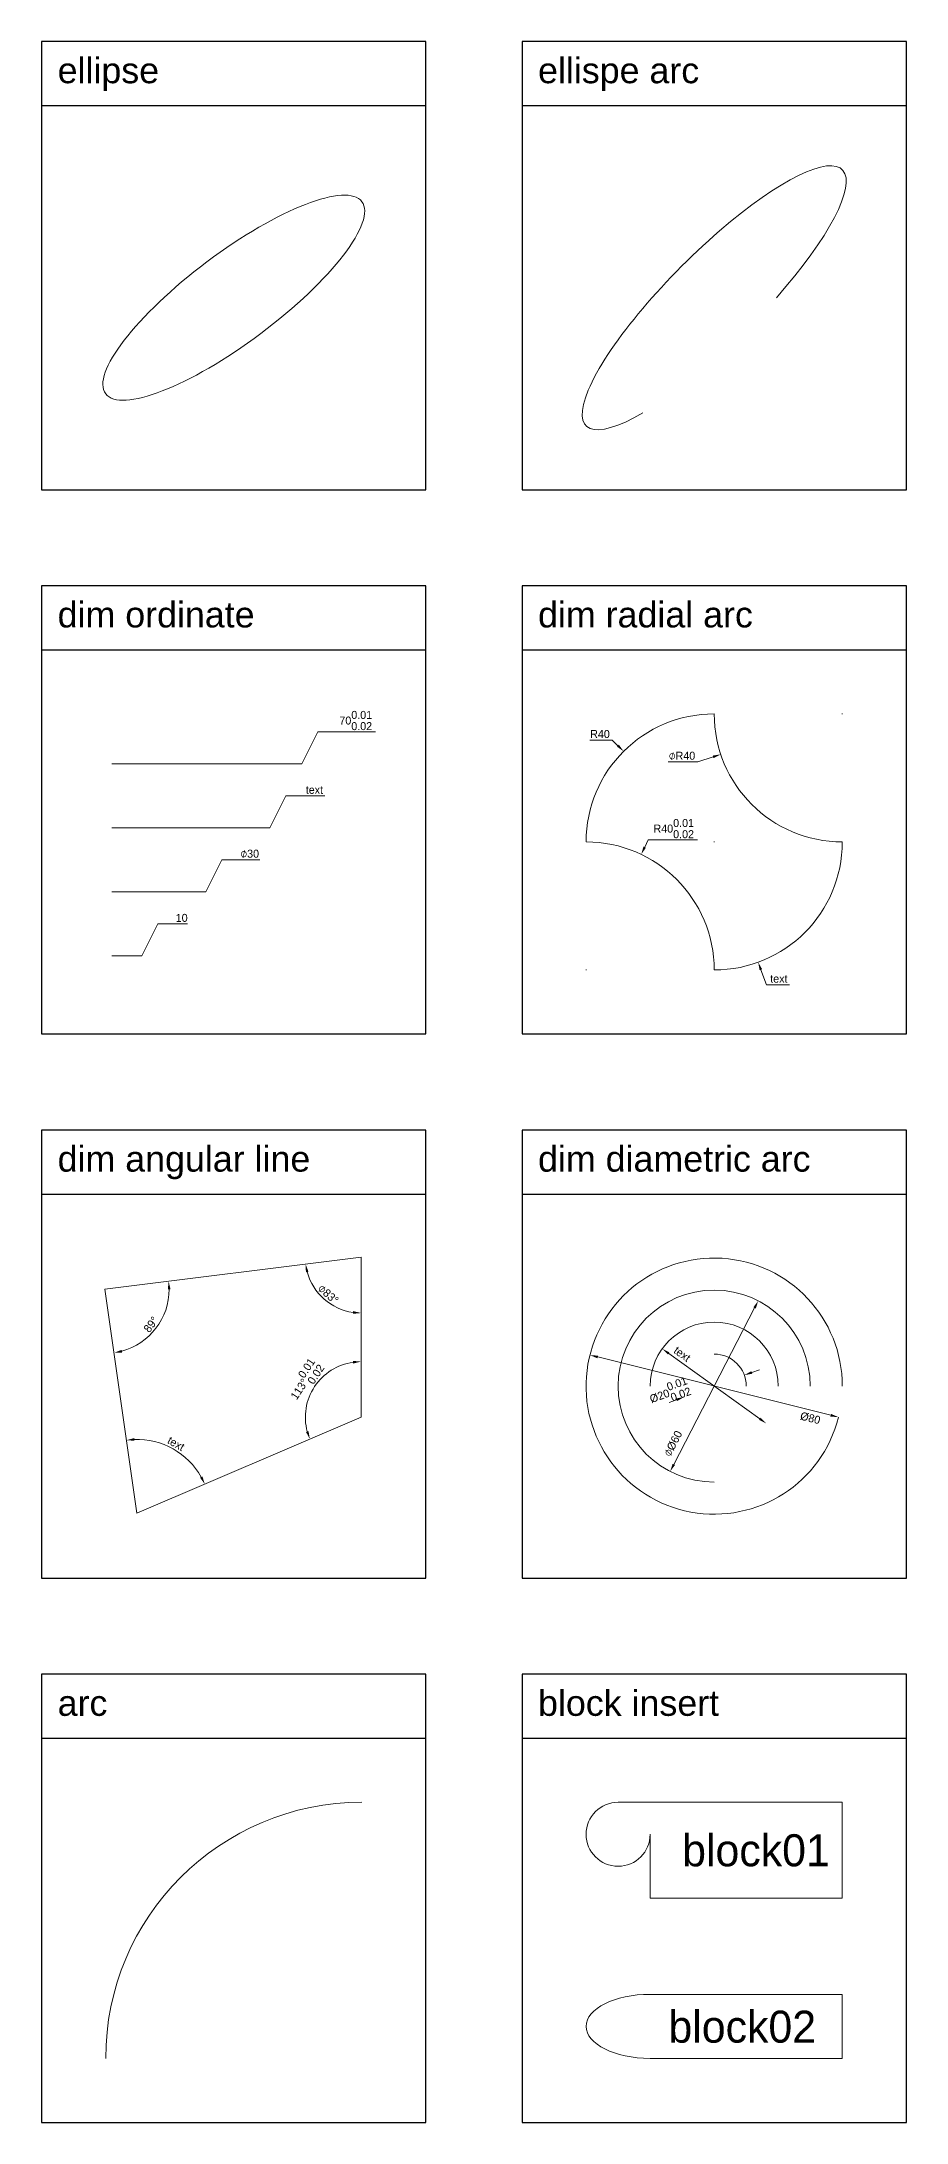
# Model space of a CAD drawing. Extents: x 15 to 735, y 15 to 1192.
# Drawn here: x 15 to 285, y 15 to 665 of the extents above; entities that cross this region are included whole.
import ezdxf

# ---------------------------------------------------------------- set-up
doc = ezdxf.new("R2010")
doc.units = 0
doc.layers.get('0').update_dxf_attribs({"lineweight": 9, "true_color": 0xffffff})
doc.layers.get('Defpoints').update_dxf_attribs({"true_color": 0xffffff})
doc.layers.add('boxes', color=7, linetype='Continuous', true_color=0xffffff)
doc.layers.add('entities', color=7, linetype='Continuous', lineweight=13, true_color=0xffffff)
doc.styles.add('textstyle1', font='txt')
doc.styles.add('textstyle18', font='')
doc.styles.add('textstyle2', font='txt')
doc.styles.add('textstyle20', font='')
doc.styles.add('textstyle24', font='')
doc.styles.add('textstyle25', font='')
doc.styles.add('textstyle29', font='')
doc.styles.add('textstyle30', font='')
doc.styles.add('textstyle5', font='')
doc.styles.add('textstyle6', font='')
doc.styles.get('textstyle18').set_extended_font_data('Arial')
doc.styles.get('textstyle20').set_extended_font_data('Arial')
doc.styles.get('textstyle24').set_extended_font_data('Arial')
doc.styles.get('textstyle25').set_extended_font_data('Arial')
doc.styles.get('textstyle29').set_extended_font_data('Arial')
doc.styles.get('textstyle30').set_extended_font_data('Arial')
doc.styles.get('textstyle5').set_extended_font_data('Arial')
doc.styles.get('textstyle6').set_extended_font_data('Arial')
doc.dimstyles.new('QCADDimStyle', dxfattribs={"dimtxt": 2.5, "dimasz": 2.5, "dimexe": 1.25, "dimexo": 0.625, "dimtad": 1, "dimtoh": 1, "dimdec": 4, "dimzin": 0, "dimdsep": 46, "dimtxsty": 'Standard', "dimcen": 0.09, "dimadec": 0, "dimazin": 0, "dimtfac": 1, "dimtdec": 4, "dimtofl": 0, "dimtmove": 0, "dimatfit": 3, "dimfxl": 1, "dimtolj": 1, "dimtzin": 0, "dimarcsym": 0})

# ---------------------------------------------------------------- blocks, each defined once
blk = doc.blocks.new('ellipse')
blk.add_ellipse((50, 50), major_axis=(40, 30), ratio=0.28)
blk = doc.blocks.new('ellispe_arc')
blk.add_ellipse((50, 50), major_axis=(-40, -40), ratio=0.25, start_param=1.815775, end_param=7.038393)
blk = doc.blocks.new('arc')
blk.add_arc((90, 10), 80, 90, 180)
blk = doc.blocks.new('block01')
for p, q in [((20, 90), (90, 90)), ((90, 60), (90, 90)), ((30, 80), (30, 60)), ((30, 60), (90, 60))]:
    blk.add_line(p, q)
blk.add_arc((20, 80), 10, 90, 0)
at = {"insert": (40, 80), "char_height": 10, "width": 100, "attachment_point": 1, "style": 'textstyle1'}
blk.add_mtext('block01', dxfattribs=at)
blk = doc.blocks.new('block02')
for p, q in [((30, 30), (90, 30)), ((90, 30), (90, 10)), ((90, 10), (30, 10))]:
    blk.add_line(p, q)
blk.add_ellipse((30, 20), major_axis=(20, 0), ratio=0.5, start_param=1.570796327, end_param=4.71238898)
at = {"insert": (35.71712, 24.90368), "char_height": 10, "width": 100, "attachment_point": 1, "style": 'textstyle2'}
blk.add_mtext('block02', dxfattribs=at)
blk = doc.blocks.new('block_insert')
for name in ['block01', 'block02']:
    blk.add_blockref(name, (0, 0))
blk = doc.blocks.new('*D64')
at = {"color": 0, "lineweight": -2}
blk.add_arc((20, 10), 23.08, 29.40763, 91.92106, dxfattribs=at)
at = {"color": 0}
for points in [[(19.19, 33.48), (19.26, 32.65), (16.74, 32.85)], [(39.73, 21.15), (40.48, 21.52), (41.21, 19.09)]]:
    blk.add_solid(points, dxfattribs=at)
at = {"layer": 'Defpoints', "color": 0}
for p in [(10, 80), (90, 40), (35.39, 27.2), (20, 10), (20, 10)]:
    blk.add_point(p, dxfattribs=at)
at = {"color": 0, "insert": (32.23, 31.76), "char_height": 2.5, "attachment_point": 5, "rotation": 330.66435}
blk.add_mtext('text', dxfattribs=at)
blk = doc.blocks.new('*D65')
at = {"color": 0, "lineweight": -2}
blk.add_arc((90, 40), 17.38, 98.25033, 194.94826, dxfattribs=at)
at = {"color": 0}
for points in [[(87.54, 56.78), (87.48, 57.61), (90, 57.38)], [(72.82, 35.38), (73.61, 35.65), (74.03, 33.15)]]:
    blk.add_solid(points, dxfattribs=at)
at = {"layer": 'Defpoints', "color": 0}
for p in [(90, 71.31), (79.37, 53.74), (90, 39.38), (90.57, 40.25), (42.36, 19.58)]:
    blk.add_point(p, dxfattribs=at)
at = {"color": 0, "insert": (72.54, 51.52), "char_height": 2.5, "attachment_point": 5, "rotation": 56.5993}
blk.add_mtext('\\A1;\\A1;113%%d\\S0.01^ 0.02;', dxfattribs=at)
blk = doc.blocks.new('*D66')
at = {"color": 0, "lineweight": -2}
blk.add_arc((10, 80), 20.09, 285.26614, 359.98898, dxfattribs=at)
at = {"color": 0}
for points in [[(30.5, 80.02), (29.67, 79.97), (29.93, 82.49)], [(15.2, 61.03), (15.37, 60.22), (12.84, 60.12)]]:
    blk.add_solid(points, dxfattribs=at)
at = {"layer": 'Defpoints', "color": 0}
for p in [(90, 90), (10, 80), (10, 80), (22.31, 64.13), (20, 10)]:
    blk.add_point(p, dxfattribs=at)
at = {"color": 0, "insert": (24.42, 68.98), "char_height": 2.5, "attachment_point": 5, "rotation": 52.62756}
blk.add_mtext('\\A1;89%%d', dxfattribs=at)
blk = doc.blocks.new('*D67')
at = {"color": 0, "lineweight": -2}
blk.add_arc((90, 90), 17.44, 195.34689, 261.77812, dxfattribs=at)
at = {"color": 0}
for points in [[(73.59, 85.47), (72.78, 85.3), (72.7, 87.84)], [(87.48, 72.33), (87.54, 73.16), (90, 72.56)]]:
    blk.add_solid(points, dxfattribs=at)
at = {"layer": 'Defpoints', "color": 0}
for p in [(90, 90), (90.62, 90.08), (31.17, 82.65), (75.67, 80.06), (90, 40)]:
    blk.add_point(p, dxfattribs=at)
at = {"color": 0, "insert": (79.74, 78.38), "char_height": 2.5, "attachment_point": 5, "rotation": 318.56251}
blk.add_mtext('⌀\\A1;83%%d', dxfattribs=at)
blk = doc.blocks.new('*D32')
at = {"color": 0, "lineweight": -2}
blk.add_line((13.62, 59.1), (86.38, 40.9), dxfattribs=at)
at = {"color": 0}
for points in [[(13.72, 59.5), (13.52, 58.69), (11.19, 59.7)], [(86.28, 40.5), (86.48, 41.31), (88.81, 40.3)]]:
    blk.add_solid(points, dxfattribs=at)
at = {"layer": 'Defpoints', "color": 0}
for p in [(11.19, 59.7), (88.81, 40.3)]:
    blk.add_point(p, dxfattribs=at)
at = {"color": 0, "insert": (80, 40), "char_height": 2.5, "attachment_point": 5, "rotation": 345.96376}
blk.add_mtext('\\A1;%%c80', dxfattribs=at)
blk = doc.blocks.new('*D33')
at = {"color": 0, "lineweight": -2}
blk.add_line((62.61, 74.44), (37.39, 25.56), dxfattribs=at)
at = {"color": 0}
for points in [[(62.98, 74.25), (62.24, 74.63), (63.76, 76.66)], [(37.02, 25.75), (37.76, 25.37), (36.24, 23.34)]]:
    blk.add_solid(points, dxfattribs=at)
at = {"layer": 'Defpoints', "color": 0}
for p in [(63.76, 76.66), (36.24, 23.34)]:
    blk.add_point(p, dxfattribs=at)
at = {"color": 0, "insert": (37.17, 32.05), "char_height": 2.5, "attachment_point": 5, "rotation": 62.70062}
blk.add_mtext('\\A1;⌀%%c60', dxfattribs=at)
blk = doc.blocks.new('*D34')
at = {"color": 0, "lineweight": -2}
blk.add_line((64.21, 39.79), (35.79, 60.21), dxfattribs=at)
at = {"color": 0}
for points in [[(36.03, 60.55), (35.55, 59.88), (33.76, 61.67)], [(63.97, 39.45), (64.45, 40.12), (66.24, 38.33)]]:
    blk.add_solid(points, dxfattribs=at)
at = {"layer": 'Defpoints', "color": 0}
for p in [(33.76, 61.67), (66.24, 38.33)]:
    blk.add_point(p, dxfattribs=at)
at = {"color": 0, "insert": (40, 60), "char_height": 2.5, "attachment_point": 5, "rotation": 324.29222}
blk.add_mtext('\\A1;text', dxfattribs=at)
blk = doc.blocks.new('*D35')
at = {"color": 0, "lineweight": -2}
for p, q in [((61.75, 54.28), (64.1, 55.13)), ((38.25, 45.72), (35.9, 44.87)), ((49.91, 50), (50.09, 50)), ((50, 49.91), (50, 50.09))]:
    blk.add_line(p, q, dxfattribs=at)
at = {"color": 0}
for points in [[(61.6, 54.67), (61.89, 53.88), (59.4, 53.42)], [(38.4, 45.33), (38.11, 46.12), (40.6, 46.58)]]:
    blk.add_solid(points, dxfattribs=at)
at = {"layer": 'Defpoints', "color": 0}
for p in [(59.4, 53.42), (40.6, 46.58)]:
    blk.add_point(p, dxfattribs=at)
at = {"color": 0, "insert": (36, 48.03), "char_height": 2.5, "attachment_point": 5, "rotation": 20.00392}
blk.add_mtext('\\A1;\\A1;%%c20\\S0.01^ 0.02;', dxfattribs=at)
blk = doc.blocks.new('*D44')
at = {"color": 0, "lineweight": -2}
for p, q in [((20, 10), (25, 20)), ((25, 20), (34.32, 20)), ((10.62, 10), (20, 10))]:
    blk.add_line(p, q, dxfattribs=at)
at = {"layer": 'Defpoints', "color": 0}
for p in [(30, 20), (10, 10), (0, 0)]:
    blk.add_point(p, dxfattribs=at)
at = {"color": 0, "insert": (32.47, 21.88), "char_height": 2.5, "attachment_point": 5}
blk.add_mtext('\\A1;10', dxfattribs=at)
blk = doc.blocks.new('*D45')
at = {"color": 0, "lineweight": -2}
for p, q in [((40, 30), (45, 40)), ((45, 40), (56.82, 40)), ((10.63, 30), (40, 30))]:
    blk.add_line(p, q, dxfattribs=at)
at = {"layer": 'Defpoints', "color": 0}
for p in [(50, 40), (10, 30), (0, 0)]:
    blk.add_point(p, dxfattribs=at)
at = {"color": 0, "insert": (53.72, 41.87), "char_height": 2.5, "attachment_point": 5}
blk.add_mtext('\\A1;⌀30', dxfattribs=at)
blk = doc.blocks.new('*D46')
at = {"color": 0, "lineweight": -2}
for p, q in [((60, 50), (65, 60)), ((65, 60), (77.17, 60)), ((10.63, 50), (60, 50))]:
    blk.add_line(p, q, dxfattribs=at)
at = {"layer": 'Defpoints', "color": 0}
for p in [(70, 60), (10, 50), (0, 0)]:
    blk.add_point(p, dxfattribs=at)
at = {"color": 0, "insert": (73.9, 61.88), "char_height": 2.5, "attachment_point": 5}
blk.add_mtext('\\A1;text', dxfattribs=at)
blk = doc.blocks.new('*D47')
at = {"color": 0, "lineweight": -2}
for p, q in [((70, 70), (75, 80)), ((75, 80), (93.01, 80)), ((10.63, 70), (70, 70))]:
    blk.add_line(p, q, dxfattribs=at)
at = {"layer": 'Defpoints', "color": 0}
for p in [(80, 80), (10, 70), (0, 0)]:
    blk.add_point(p, dxfattribs=at)
at = {"color": 0, "insert": (86.82, 83.54), "char_height": 2.5, "attachment_point": 5}
blk.add_mtext('\\A1;\\A1;70\\S0.01^ 0.02;', dxfattribs=at)
blk = doc.blocks.new('*D60')
at = {"color": 0, "lineweight": -2}
for p, q in [((11.13, 81.82), (18.18, 81.82)), ((19.95, 80.05), (18.18, 81.82)), ((49.91, 50), (50.09, 50)), ((50, 49.91), (50, 50.09))]:
    blk.add_line(p, q, dxfattribs=at)
at = {"color": 0}
blk.add_solid([(19.65, 79.76), (20.24, 80.35), (21.72, 78.28)], dxfattribs=at)
at = {"layer": 'Defpoints', "color": 0}
for p in [(21.72, 78.28), (50, 50)]:
    blk.add_point(p, dxfattribs=at)
at = {"color": 0, "insert": (14.34, 83.69), "char_height": 2.5, "attachment_point": 5}
blk.add_mtext('\\A1;R40', dxfattribs=at)
blk = doc.blocks.new('*D61')
at = {"color": 0, "lineweight": -2}
for p, q in [((89.91, 90), (90.09, 90)), ((90, 89.91), (90, 90.09)), ((35.62, 74.98), (44.94, 74.98)), ((49.68, 76.56), (44.94, 74.98))]:
    blk.add_line(p, q, dxfattribs=at)
at = {"color": 0}
blk.add_solid([(49.81, 76.17), (49.55, 76.96), (52.05, 77.35)], dxfattribs=at)
at = {"layer": 'Defpoints', "color": 0}
for p in [(90, 90), (52.05, 77.35)]:
    blk.add_point(p, dxfattribs=at)
at = {"color": 0, "insert": (39.97, 76.85), "char_height": 2.5, "attachment_point": 5}
blk.add_mtext('\\A1;⌀R40', dxfattribs=at)
blk = doc.blocks.new('*D62')
at = {"color": 0, "lineweight": -2}
for p, q in [((49.91, 50), (50.09, 50)), ((50, 49.91), (50, 50.09)), ((64.58, 10.08), (66.29, 5.38)), ((73.46, 5.38), (66.29, 5.38))]:
    blk.add_line(p, q, dxfattribs=at)
at = {"color": 0}
blk.add_solid([(64.97, 10.22), (64.18, 9.93), (63.72, 12.43)], dxfattribs=at)
at = {"layer": 'Defpoints', "color": 0}
for p in [(50, 50), (63.72, 12.43)]:
    blk.add_point(p, dxfattribs=at)
at = {"color": 0, "insert": (70.19, 7.26), "char_height": 2.5, "attachment_point": 5}
blk.add_mtext('\\A1;text', dxfattribs=at)
blk = doc.blocks.new('*D63')
at = {"color": 0, "lineweight": -2}
for p, q in [((28.29, 48.36), (29.37, 50.62)), ((44.75, 50.62), (29.37, 50.62)), ((9.91, 10), (10.09, 10)), ((10, 9.91), (10, 10.09))]:
    blk.add_line(p, q, dxfattribs=at)
at = {"color": 0}
blk.add_solid([(27.91, 48.54), (28.67, 48.18), (27.21, 46.11)], dxfattribs=at)
at = {"layer": 'Defpoints', "color": 0}
for p in [(27.21, 46.11), (10, 10)]:
    blk.add_point(p, dxfattribs=at)
at = {"color": 0, "insert": (37.37, 54.16), "char_height": 2.5, "attachment_point": 5}
blk.add_mtext('\\A1;\\A1;R40\\S0.01^ 0.02;', dxfattribs=at)
blk = doc.blocks.new('dim_angular_line')
for p, q in [((90, 90), (10, 80)), ((90, 40), (90, 90)), ((10, 80), (20, 10)), ((20, 10), (90, 40))]:
    blk.add_line(p, q)
dim = blk.add_angular_dim_2l(base=(22.30928, 64.12815), line1=((90, 90), (10, 80)), line2=((10, 80), (20, 10)), dimstyle='QCADDimStyle', override={"dimtxt": 2.5, "dimasz": 2.5, "dimexe": 1.25, "dimexo": 0.625, "dimgap": 0.625, "dimzin": 8, "dimclrd": 0, "dimclre": 0, "dimclrt": 0, "dimazin": 3, "dimtmove": 2})
dim.commit()
dim.dimension.update_dxf_attribs({"geometry": '*D66', "text_midpoint": (24.42483, 68.98237)})
for base, line1, line2, text, picture, middle in [((75.67319, 80.06114), ((31.17091, 82.64636), (90.62017, 90.07752)), ((90, 90), (90, 40)), '⌀<>', '*D67', (79.74062, 78.37836)), ((35.39138, 27.19967), ((10, 80), (20, 10)), ((20, 10), (90, 40)), 'text', '*D64', (32.22647, 31.75558)), ((79.36581, 53.74273), ((42.36353, 19.58437), (90.57447, 40.2462)), ((90, 39.375), (90, 71.3133)), '\\A1;<>\\S0.01^ 0.02;', '*D65', (72.53651, 51.51536))]:
    dim = blk.add_angular_dim_2l(base=base, line1=line1, line2=line2, text=text, dimstyle='QCADDimStyle', override={"dimtxt": 2.5, "dimasz": 2.5, "dimexe": 1.25, "dimexo": 0.625, "dimgap": 0.625, "dimzin": 8, "dimclrd": 0, "dimclre": 0, "dimclrt": 0, "dimazin": 3, "dimtmove": 2})
    dim.commit()
    dim.dimension.update_dxf_attribs({"geometry": picture, "text_midpoint": middle})
blk = doc.blocks.new('dim_diametric_arc')
for radius, end in [(40, 345.96375653), (30, 270), (20, 180), (10, 90)]:
    blk.add_arc((50, 50), radius, 0, end)
for p1, p2, text, picture, middle in [((36.2408, 23.34133), (63.7592, 76.65867), '⌀<>', '*D33', (37.16581, 32.05173)), ((33.75992, 61.67303), (66.24008, 38.32697), 'text', '*D34', (40, 60)), ((59.39669, 53.42084), (40.60331, 46.57916), '\\A1;<>\\S0.01^ 0.02;', '*D35', (36.00371, 48.03068))]:
    dim = blk.add_diameter_dim_2p(p1=p1, p2=p2, text=text, dimstyle='QCADDimStyle', override={"dimtxt": 2.5, "dimasz": 2.5, "dimexe": 1.25, "dimexo": 0.625, "dimgap": 0.625, "dimzin": 8, "dimclrd": 0, "dimclre": 0, "dimclrt": 0, "dimazin": 3, "dimtmove": 2})
    dim.commit()
    dim.dimension.update_dxf_attribs({"geometry": picture, "text_midpoint": middle, "dimtype": 163})
dim = blk.add_diameter_dim_2p(p1=(88.8057, 40.29857), p2=(11.1943, 59.70143), dimstyle='QCADDimStyle', override={"dimtxt": 2.5, "dimasz": 2.5, "dimexe": 1.25, "dimexo": 0.625, "dimgap": 0.625, "dimzin": 8, "dimclrd": 0, "dimclre": 0, "dimclrt": 0, "dimazin": 3, "dimtmove": 2})
dim.commit()
dim.dimension.update_dxf_attribs({"geometry": '*D32', "text_midpoint": (80, 40), "dimtype": 163})
blk = doc.blocks.new('dim_ordinate')
for feature_location, offset, text, picture, middle in [((10, 70), (70, 10), '\\A1;<>\\S0.01^ 0.02;', '*D47', (86.81548, 83.54167)), ((10, 50), (60, 10), 'text', '*D46', (73.89881, 61.875)), ((10, 30), (40, 10), '⌀<>', '*D45', (53.72024, 41.875))]:
    dim = blk.add_ordinate_dim(feature_location=feature_location, offset=offset, dtype=0, origin=(0, 0), text=text, dimstyle='QCADDimStyle', override={"dimtxt": 2.5, "dimasz": 2.5, "dimexe": 1.25, "dimexo": 0.625, "dimgap": 0.625, "dimzin": 8, "dimclrd": 0, "dimclre": 0, "dimclrt": 0, "dimazin": 3, "dimtmove": 2})
    dim.commit()
    dim.dimension.update_dxf_attribs({"geometry": picture, "text_midpoint": middle})
dim = blk.add_ordinate_dim(feature_location=(10, 10), offset=(20, 10), dtype=0, origin=(0, 0), dimstyle='QCADDimStyle', override={"dimtxt": 2.5, "dimasz": 2.5, "dimexe": 1.25, "dimexo": 0.625, "dimgap": 0.625, "dimzin": 8, "dimclrd": 0, "dimclre": 0, "dimclrt": 0, "dimazin": 3, "dimtmove": 2})
dim.commit()
dim.dimension.update_dxf_attribs({"geometry": '*D44', "text_midpoint": (32.47024, 21.875)})
blk = doc.blocks.new('dim_radial_arc')
for centre, start, end in [((50, 50), 90, 180), ((90, 90), 180, 270), ((10, 10), 0, 90), ((50, 50), 270, 0)]:
    blk.add_arc(centre, 40, start, end)
dim = blk.add_radius_dim(center=(50, 50), mpoint=(21.71573, 78.28427), dimstyle='QCADDimStyle', override={"dimtxt": 2.5, "dimasz": 2.5, "dimexe": 1.25, "dimexo": 0.625, "dimgap": 0.625, "dimzin": 8, "dimclrd": 0, "dimclre": 0, "dimclrt": 0, "dimazin": 3, "dimtmove": 2})
dim.commit()
dim.dimension.update_dxf_attribs({"geometry": '*D60', "text_midpoint": (14.34091, 83.69481)})
for center, mpoint, text, picture, middle in [((90, 90), (52.05267, 77.35089), '⌀<>', '*D61', (39.96731, 76.85418)), ((10, 10), (27.21485, 46.10608), '\\A1;<>\\S0.01^ 0.02;', '*D63', (37.37266, 54.16101)), ((50, 50), (63.71771, 12.42575), 'text', '*D62', (70.18858, 7.25557))]:
    dim = blk.add_radius_dim(center=center, mpoint=mpoint, text=text, dimstyle='QCADDimStyle', override={"dimtxt": 2.5, "dimasz": 2.5, "dimexe": 1.25, "dimexo": 0.625, "dimgap": 0.625, "dimzin": 8, "dimclrd": 0, "dimclre": 0, "dimclrt": 0, "dimazin": 3, "dimtmove": 2})
    dim.commit()
    dim.dimension.update_dxf_attribs({"geometry": picture, "text_midpoint": middle})

msp = doc.modelspace()

# ---------------------------------------------------------------- linework, layer by layer
at = {"layer": 'boxes'}
for p, q in [((15, 645), (135, 645)), ((165, 645), (285, 645)), ((15, 475), (135, 475)), ((165, 475), (285, 475)), ((15, 305), (135, 305)), ((165, 305), (285, 305)), ((15, 135), (135, 135)), ((165, 135), (285, 135))]:
    msp.add_line(p, q, dxfattribs=at)
for points in [[(15, 525), (135, 525), (135, 665), (15, 665)], [(165, 525), (285, 525), (285, 665), (165, 665)], [(15, 355), (135, 355), (135, 495), (15, 495)], [(165, 355), (285, 355), (285, 495), (165, 495)], [(15, 185), (135, 185), (135, 325), (15, 325)], [(165, 185), (285, 185), (285, 325), (165, 325)], [(15, 15), (135, 15), (135, 155), (15, 155)], [(165, 15), (285, 15), (285, 155), (165, 155)]]:
    msp.add_lwpolyline(points, close=True, dxfattribs=at)

# ---------------------------------------------------------------- block references
at = {"layer": 'entities'}
for name, p in [('ellispe_arc', (175, 535)), ('ellipse', (25, 535)), ('dim_ordinate', (26.26, 369.38)), ('dim_radial_arc', (175, 365)), ('dim_diametric_arc', (175, 195)), ('dim_angular_line', (24.73, 195.27)), ('arc', (25, 25)), ('block_insert', (175, 25))]:
    msp.add_blockref(name, p, dxfattribs=at)

# ---------------------------------------------------------------- texts
at = {"layer": 'boxes', "char_height": 8, "attachment_point": 1}
for s, insert, style in [('ellipse', (20, 660), 'textstyle5'), ('ellispe arc', (170, 660), 'textstyle6'), ('dim ordinate', (20, 490), 'textstyle29'), ('dim radial arc', (170, 490), 'textstyle30'), ('dim angular line', (20, 320), 'textstyle24'), ('dim diametric arc', (170, 320), 'textstyle25'), ('block insert', (170, 150), 'textstyle20'), ('arc', (20, 150), 'textstyle18')]:
    msp.add_mtext(s, dxfattribs=dict(at, insert=insert, style=style))

doc.saveas('drawing.dxf')
